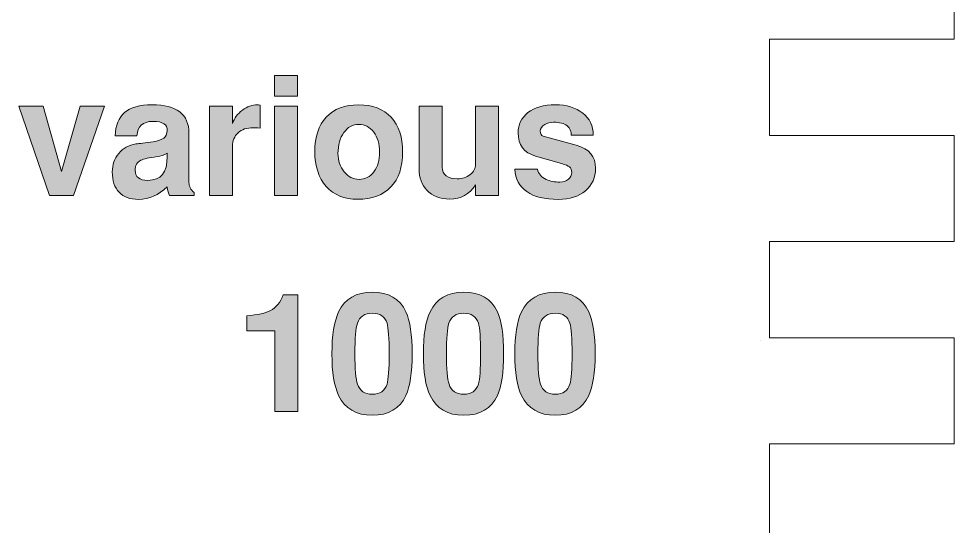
# Model space of a CAD drawing. Header units: inches. Extents: x 0.67 to 3.67, y -4.7 to -0.47.
# Drawn here: x 2.726 to 3.674, y -4.153 to -3.639 of the extents above; entities that cross this region are included whole.
import ezdxf

# ---------------------------------------------------------------- set-up
doc = ezdxf.new("R2010")
doc.units = ezdxf.units.IN
doc.header["$MEASUREMENT"] = 0
doc.layers.add('Layer 1', color=7, linetype='Continuous')

# ---------------------------------------------------------------- blocks, each defined once
blk = doc.blocks.new('block 7')
at = {"layer": 'Layer 1', "color": 7, "lineweight": 5, "true_color": 0xffffff}
for points in [[(3.48669, -3.65977), (3.67405, -3.65977), (3.67405, -3.55227)], [(3.48669, -3.65977), (3.48669, -3.75726)], [(3.48669, -3.86475), (3.67405, -3.86475), (3.67405, -3.75726), (3.48669, -3.75726)], [(3.48669, -3.86475), (3.48669, -3.96226)], [(3.67405, -3.96226), (3.48669, -3.96226)], [(3.67405, -4.06975), (3.67405, -3.96226)], [(3.47793, -3.96493), (3.47793, -3.96493)], [(3.48669, -4.06975), (3.67405, -4.06975)], [(3.48669, -4.06975), (3.48669, -4.16724)]]:
    blk.add_lwpolyline(points, dxfattribs=at)
blk = doc.blocks.new('block 22')
at = {"layer": 'Layer 1', "true_color": 0xed1f24}
h = blk.add_hatch(color=240, dxfattribs=at)
h.dxf.hatch_style = 2
h.paths.add_polyline_path([(3.00846, -3.71735), (2.98513, -3.71735), (2.98513, -3.69651), (3.00846, -3.69651)])
h.paths.add_polyline_path([(3.00846, -3.81801), (2.98513, -3.81801), (2.98513, -3.72768), (3.00846, -3.72768)])
h = blk.add_hatch(color=240, dxfattribs=at)
h.dxf.hatch_style = 2
h.paths.add_polyline_path([(2.81313, -3.72768), (2.7818, -3.81801), (2.7573, -3.81801), (2.72614, -3.72768), (2.7508, -3.72768), (2.76963, -3.79384), (2.78847, -3.72768)])
h = blk.add_hatch(color=240, dxfattribs=at)
h.dxf.hatch_style = 2
edge = h.paths.add_edge_path()
edge.add_spline(control_points=[(2.9038, -3.81801), (2.9038, -3.81801), (2.87897, -3.81801), (2.87897, -3.81801), (2.87786, -3.81624), (2.87702, -3.81329), (2.87646, -3.80918), (2.86791, -3.81774), (2.8583, -3.82201), (2.84763, -3.82201), (2.83896, -3.82201), (2.83235, -3.81959), (2.8278, -3.81477), (2.82324, -3.80993), (2.82096, -3.80307), (2.82096, -3.79418), (2.82096, -3.78684), (2.82313, -3.78057), (2.82747, -3.77535), (2.8318, -3.77013), (2.83763, -3.76696), (2.84496, -3.76585), (2.84841, -3.7654), (2.85424, -3.76463), (2.86247, -3.76352), (2.86735, -3.76274), (2.87088, -3.76154), (2.87305, -3.75993), (2.87522, -3.75832), (2.8764, -3.75574), (2.87663, -3.75218), (2.87697, -3.74607), (2.87213, -3.74301), (2.86213, -3.74301), (2.85168, -3.74301), (2.8463, -3.7479), (2.84597, -3.75768), (2.84597, -3.75768), (2.8238, -3.75768), (2.8238, -3.75768), (2.82424, -3.74702), (2.82743, -3.7391), (2.83338, -3.73393), (2.83932, -3.72877), (2.84863, -3.72618), (2.8613, -3.72618), (2.88618, -3.72618), (2.89863, -3.73579), (2.89863, -3.75501), (2.89863, -3.75501), (2.89863, -3.80484), (2.89863, -3.80484), (2.89863, -3.80874), (2.90035, -3.81213), (2.9038, -3.81502), (2.9038, -3.81502), (2.9038, -3.81801), (2.9038, -3.81801)], knot_values=[0, 0, 0, 0, 1, 1, 1, 2, 2, 2, 3, 3, 3, 4, 4, 4, 5, 5, 5, 6, 6, 6, 7, 7, 7, 8, 8, 8, 9, 9, 9, 10, 10, 10, 11, 11, 11, 12, 12, 12, 13, 13, 13, 14, 14, 14, 15, 15, 15, 16, 16, 16, 17, 17, 17, 18, 18, 18, 19, 19, 19, 19], degree=3, periodic=1)
edge = h.paths.add_edge_path()
edge.add_spline(control_points=[(2.87663, -3.77868), (2.87663, -3.77868), (2.87663, -3.77518), (2.87663, -3.77518), (2.87328, -3.77707), (2.86987, -3.77824), (2.86641, -3.77868), (2.85826, -3.77968), (2.85279, -3.7809), (2.85, -3.78235), (2.84608, -3.78424), (2.84413, -3.78757), (2.84413, -3.79234), (2.84413, -3.79924), (2.84843, -3.80268), (2.85703, -3.80268), (2.8701, -3.80268), (2.87663, -3.79468), (2.87663, -3.77868)], knot_values=[0, 0, 0, 0, 1, 1, 1, 2, 2, 2, 3, 3, 3, 4, 4, 4, 5, 5, 5, 6, 6, 6, 6], degree=3, periodic=1)
h = blk.add_hatch(color=240, dxfattribs=at)
h.dxf.hatch_style = 2
edge = h.paths.add_edge_path()
edge.add_spline(control_points=[(2.97063, -3.74984), (2.96752, -3.74951), (2.96524, -3.74935), (2.9638, -3.74935), (2.95724, -3.74935), (2.9521, -3.7511), (2.94838, -3.7546), (2.94465, -3.7581), (2.9428, -3.76251), (2.9428, -3.76785), (2.9428, -3.76785), (2.9428, -3.81801), (2.9428, -3.81801), (2.9428, -3.81801), (2.91946, -3.81801), (2.91946, -3.81801), (2.91946, -3.81801), (2.91946, -3.72768), (2.91946, -3.72768), (2.91946, -3.72768), (2.9428, -3.72768), (2.9428, -3.72768), (2.9428, -3.72768), (2.9428, -3.74518), (2.9428, -3.74518), (2.94446, -3.73985), (2.94779, -3.73534), (2.95279, -3.73168), (2.9578, -3.72801), (2.9628, -3.72618), (2.96779, -3.72618), (2.96835, -3.72618), (2.9693, -3.72629), (2.97063, -3.72652), (2.97063, -3.72652), (2.97063, -3.74984), (2.97063, -3.74984)], knot_values=[0, 0, 0, 0, 1, 1, 1, 2, 2, 2, 3, 3, 3, 4, 4, 4, 5, 5, 5, 6, 6, 6, 7, 7, 7, 8, 8, 8, 9, 9, 9, 10, 10, 10, 11, 11, 11, 12, 12, 12, 12], degree=3, periodic=1)
h = blk.add_hatch(color=240, dxfattribs=at)
h.dxf.hatch_style = 2
edge = h.paths.add_edge_path()
edge.add_spline(control_points=[(3.11513, -3.77401), (3.11513, -3.78924), (3.11115, -3.80101), (3.10321, -3.80935), (3.09527, -3.81768), (3.08407, -3.82185), (3.06963, -3.82185), (3.05618, -3.82185), (3.04557, -3.81751), (3.03779, -3.80884), (3.03002, -3.80018), (3.02613, -3.78834), (3.02613, -3.77335), (3.02613, -3.75857), (3.03002, -3.74702), (3.03779, -3.73868), (3.04557, -3.73035), (3.05652, -3.72618), (3.07063, -3.72618), (3.08463, -3.72618), (3.09555, -3.7304), (3.10338, -3.73884), (3.11121, -3.74729), (3.11513, -3.75901), (3.11513, -3.77401)], knot_values=[0, 0, 0, 0, 1, 1, 1, 2, 2, 2, 3, 3, 3, 4, 4, 4, 5, 5, 5, 6, 6, 6, 7, 7, 7, 8, 8, 8, 8], degree=3, periodic=1)
edge = h.paths.add_edge_path()
edge.add_spline(control_points=[(3.0918, -3.7741), (3.0918, -3.76579), (3.0898, -3.75903), (3.0858, -3.75382), (3.08179, -3.74862), (3.07673, -3.74601), (3.07063, -3.74601), (3.06451, -3.74601), (3.05949, -3.74879), (3.05554, -3.75433), (3.0516, -3.75986), (3.04963, -3.76695), (3.04963, -3.77559), (3.04963, -3.7828), (3.05171, -3.78894), (3.05588, -3.79404), (3.06005, -3.79913), (3.06507, -3.80168), (3.07096, -3.80168), (3.07707, -3.80168), (3.08207, -3.79911), (3.08596, -3.79395), (3.08985, -3.7888), (3.0918, -3.78219), (3.0918, -3.7741)], knot_values=[0, 0, 0, 0, 1, 1, 1, 2, 2, 2, 3, 3, 3, 4, 4, 4, 5, 5, 5, 6, 6, 6, 7, 7, 7, 8, 8, 8, 8], degree=3, periodic=1)
h = blk.add_hatch(color=240, dxfattribs=at)
h.dxf.hatch_style = 2
edge = h.paths.add_edge_path()
edge.add_spline(control_points=[(3.21229, -3.81801), (3.21229, -3.81801), (3.18896, -3.81801), (3.18896, -3.81801), (3.18896, -3.81801), (3.18896, -3.80718), (3.18896, -3.80718), (3.18285, -3.81685), (3.17418, -3.82168), (3.16296, -3.82168), (3.15296, -3.82168), (3.14518, -3.81868), (3.13963, -3.81268), (3.13441, -3.80712), (3.1318, -3.79996), (3.1318, -3.79118), (3.1318, -3.79118), (3.1318, -3.72768), (3.1318, -3.72768), (3.1318, -3.72768), (3.15513, -3.72768), (3.15513, -3.72768), (3.15513, -3.72768), (3.15513, -3.78935), (3.15513, -3.78935), (3.15513, -3.79302), (3.15651, -3.79591), (3.15929, -3.79801), (3.16207, -3.80012), (3.16579, -3.80118), (3.17046, -3.80118), (3.17546, -3.80118), (3.1798, -3.79974), (3.18346, -3.79685), (3.18713, -3.79396), (3.18896, -3.79057), (3.18896, -3.78668), (3.18896, -3.78668), (3.18896, -3.72768), (3.18896, -3.72768), (3.18896, -3.72768), (3.21229, -3.72768), (3.21229, -3.72768), (3.21229, -3.72768), (3.21229, -3.81801), (3.21229, -3.81801)], knot_values=[0, 0, 0, 0, 1, 1, 1, 2, 2, 2, 3, 3, 3, 4, 4, 4, 5, 5, 5, 6, 6, 6, 7, 7, 7, 8, 8, 8, 9, 9, 9, 10, 10, 10, 11, 11, 11, 12, 12, 12, 13, 13, 13, 14, 14, 14, 15, 15, 15, 15], degree=3, periodic=1)
h = blk.add_hatch(color=240, dxfattribs=at)
h.dxf.hatch_style = 2
edge = h.paths.add_edge_path()
edge.add_spline(control_points=[(3.31063, -3.79051), (3.31063, -3.79985), (3.30718, -3.80743), (3.30029, -3.81327), (3.2934, -3.8191), (3.28429, -3.82201), (3.27296, -3.82201), (3.25907, -3.82201), (3.24838, -3.81937), (3.24088, -3.81409), (3.23338, -3.80882), (3.22935, -3.80129), (3.22879, -3.79151), (3.22879, -3.79151), (3.2518, -3.79151), (3.2518, -3.79151), (3.25269, -3.79607), (3.25563, -3.79946), (3.26063, -3.80168), (3.26452, -3.80357), (3.26913, -3.80451), (3.27446, -3.80451), (3.27791, -3.80451), (3.28077, -3.80356), (3.28305, -3.80166), (3.28532, -3.79976), (3.28647, -3.79746), (3.28647, -3.79477), (3.28647, -3.79209), (3.28569, -3.79013), (3.28414, -3.78889), (3.28292, -3.788), (3.28021, -3.78694), (3.276, -3.78571), (3.276, -3.78571), (3.24965, -3.77812), (3.24965, -3.77812), (3.23797, -3.77467), (3.23213, -3.76685), (3.23213, -3.75465), (3.23213, -3.7461), (3.23546, -3.73922), (3.24213, -3.734), (3.24879, -3.72879), (3.25802, -3.72618), (3.2698, -3.72618), (3.28124, -3.72618), (3.29049, -3.72896), (3.29755, -3.73451), (3.3046, -3.74007), (3.30819, -3.74751), (3.3083, -3.75685), (3.3083, -3.75685), (3.28579, -3.75685), (3.28579, -3.75685), (3.28613, -3.75296), (3.28477, -3.74982), (3.28171, -3.74743), (3.27865, -3.74504), (3.27407, -3.74385), (3.26796, -3.74385), (3.26463, -3.74385), (3.26168, -3.74462), (3.25913, -3.74618), (3.25613, -3.74785), (3.25463, -3.75001), (3.25463, -3.75268), (3.25463, -3.75568), (3.25563, -3.75746), (3.25763, -3.75802), (3.25763, -3.75802), (3.29096, -3.76718), (3.29096, -3.76718), (3.30407, -3.77074), (3.31063, -3.77851), (3.31063, -3.79051)], knot_values=[0, 0, 0, 0, 1, 1, 1, 2, 2, 2, 3, 3, 3, 4, 4, 4, 5, 5, 5, 6, 6, 6, 7, 7, 7, 8, 8, 8, 9, 9, 9, 10, 10, 10, 11, 11, 11, 12, 12, 12, 13, 13, 13, 14, 14, 14, 15, 15, 15, 16, 16, 16, 17, 17, 17, 18, 18, 18, 19, 19, 19, 20, 20, 20, 21, 21, 21, 22, 22, 22, 23, 23, 23, 24, 24, 24, 25, 25, 25, 25], degree=3, periodic=1)
at = {"layer": 'Layer 1', "lineweight": 0}
for points in [[(3.00846, -3.71735), (2.98513, -3.71735), (2.98513, -3.69651), (3.00846, -3.69651), (3.00846, -3.71735)], [(2.81313, -3.72768), (2.7818, -3.81801), (2.7573, -3.81801), (2.72614, -3.72768), (2.7508, -3.72768), (2.76963, -3.79384), (2.78847, -3.72768), (2.81313, -3.72768)], [(3.00846, -3.81801), (2.98513, -3.81801), (2.98513, -3.72768), (3.00846, -3.72768), (3.00846, -3.81801)]]:
    blk.add_lwpolyline(points, dxfattribs=at)
for points, knots in [([(2.9038, -3.81801), (2.9038, -3.81801), (2.87897, -3.81801), (2.87897, -3.81801), (2.87786, -3.81624), (2.87702, -3.81329), (2.87646, -3.80918), (2.86791, -3.81774), (2.8583, -3.82201), (2.84763, -3.82201), (2.83896, -3.82201), (2.83235, -3.81959), (2.8278, -3.81477), (2.82324, -3.80993), (2.82096, -3.80307), (2.82096, -3.79418), (2.82096, -3.78684), (2.82313, -3.78057), (2.82747, -3.77535), (2.8318, -3.77013), (2.83763, -3.76696), (2.84496, -3.76585), (2.84841, -3.7654), (2.85424, -3.76463), (2.86247, -3.76352), (2.86735, -3.76274), (2.87088, -3.76154), (2.87305, -3.75993), (2.87522, -3.75832), (2.8764, -3.75574), (2.87663, -3.75218), (2.87697, -3.74607), (2.87213, -3.74301), (2.86213, -3.74301), (2.85168, -3.74301), (2.8463, -3.7479), (2.84597, -3.75768), (2.84597, -3.75768), (2.8238, -3.75768), (2.8238, -3.75768), (2.82424, -3.74702), (2.82743, -3.7391), (2.83338, -3.73393), (2.83932, -3.72877), (2.84863, -3.72618), (2.8613, -3.72618), (2.88618, -3.72618), (2.89863, -3.73579), (2.89863, -3.75501), (2.89863, -3.75501), (2.89863, -3.80484), (2.89863, -3.80484), (2.89863, -3.80874), (2.90035, -3.81213), (2.9038, -3.81502), (2.9038, -3.81502), (2.9038, -3.81801), (2.9038, -3.81801)], [0, 0, 0, 0, 1, 1, 1, 2, 2, 2, 3, 3, 3, 4, 4, 4, 5, 5, 5, 6, 6, 6, 7, 7, 7, 8, 8, 8, 9, 9, 9, 10, 10, 10, 11, 11, 11, 12, 12, 12, 13, 13, 13, 14, 14, 14, 15, 15, 15, 16, 16, 16, 17, 17, 17, 18, 18, 18, 19, 19, 19, 19]), ([(2.97063, -3.74984), (2.96752, -3.74951), (2.96524, -3.74935), (2.9638, -3.74935), (2.95724, -3.74935), (2.9521, -3.7511), (2.94838, -3.7546), (2.94465, -3.7581), (2.9428, -3.76251), (2.9428, -3.76785), (2.9428, -3.76785), (2.9428, -3.81801), (2.9428, -3.81801), (2.9428, -3.81801), (2.91946, -3.81801), (2.91946, -3.81801), (2.91946, -3.81801), (2.91946, -3.72768), (2.91946, -3.72768), (2.91946, -3.72768), (2.9428, -3.72768), (2.9428, -3.72768), (2.9428, -3.72768), (2.9428, -3.74518), (2.9428, -3.74518), (2.94446, -3.73985), (2.94779, -3.73534), (2.95279, -3.73168), (2.9578, -3.72801), (2.9628, -3.72618), (2.96779, -3.72618), (2.96835, -3.72618), (2.9693, -3.72629), (2.97063, -3.72652), (2.97063, -3.72652), (2.97063, -3.74984), (2.97063, -3.74984)], [0, 0, 0, 0, 1, 1, 1, 2, 2, 2, 3, 3, 3, 4, 4, 4, 5, 5, 5, 6, 6, 6, 7, 7, 7, 8, 8, 8, 9, 9, 9, 10, 10, 10, 11, 11, 11, 12, 12, 12, 12]), ([(3.11513, -3.77401), (3.11513, -3.78924), (3.11115, -3.80101), (3.10321, -3.80935), (3.09527, -3.81768), (3.08407, -3.82185), (3.06963, -3.82185), (3.05618, -3.82185), (3.04557, -3.81751), (3.03779, -3.80884), (3.03002, -3.80018), (3.02613, -3.78834), (3.02613, -3.77335), (3.02613, -3.75857), (3.03002, -3.74702), (3.03779, -3.73868), (3.04557, -3.73035), (3.05652, -3.72618), (3.07063, -3.72618), (3.08463, -3.72618), (3.09555, -3.7304), (3.10338, -3.73884), (3.11121, -3.74729), (3.11513, -3.75901), (3.11513, -3.77401)], [0, 0, 0, 0, 1, 1, 1, 2, 2, 2, 3, 3, 3, 4, 4, 4, 5, 5, 5, 6, 6, 6, 7, 7, 7, 8, 8, 8, 8]), ([(3.21229, -3.81801), (3.21229, -3.81801), (3.18896, -3.81801), (3.18896, -3.81801), (3.18896, -3.81801), (3.18896, -3.80718), (3.18896, -3.80718), (3.18285, -3.81685), (3.17418, -3.82168), (3.16296, -3.82168), (3.15296, -3.82168), (3.14518, -3.81868), (3.13963, -3.81268), (3.13441, -3.80712), (3.1318, -3.79996), (3.1318, -3.79118), (3.1318, -3.79118), (3.1318, -3.72768), (3.1318, -3.72768), (3.1318, -3.72768), (3.15513, -3.72768), (3.15513, -3.72768), (3.15513, -3.72768), (3.15513, -3.78935), (3.15513, -3.78935), (3.15513, -3.79302), (3.15651, -3.79591), (3.15929, -3.79801), (3.16207, -3.80012), (3.16579, -3.80118), (3.17046, -3.80118), (3.17546, -3.80118), (3.1798, -3.79974), (3.18346, -3.79685), (3.18713, -3.79396), (3.18896, -3.79057), (3.18896, -3.78668), (3.18896, -3.78668), (3.18896, -3.72768), (3.18896, -3.72768), (3.18896, -3.72768), (3.21229, -3.72768), (3.21229, -3.72768), (3.21229, -3.72768), (3.21229, -3.81801), (3.21229, -3.81801)], [0, 0, 0, 0, 1, 1, 1, 2, 2, 2, 3, 3, 3, 4, 4, 4, 5, 5, 5, 6, 6, 6, 7, 7, 7, 8, 8, 8, 9, 9, 9, 10, 10, 10, 11, 11, 11, 12, 12, 12, 13, 13, 13, 14, 14, 14, 15, 15, 15, 15]), ([(3.31063, -3.79051), (3.31063, -3.79985), (3.30718, -3.80743), (3.30029, -3.81327), (3.2934, -3.8191), (3.28429, -3.82201), (3.27296, -3.82201), (3.25907, -3.82201), (3.24838, -3.81937), (3.24088, -3.81409), (3.23338, -3.80882), (3.22935, -3.80129), (3.22879, -3.79151), (3.22879, -3.79151), (3.2518, -3.79151), (3.2518, -3.79151), (3.25269, -3.79607), (3.25563, -3.79946), (3.26063, -3.80168), (3.26452, -3.80357), (3.26913, -3.80451), (3.27446, -3.80451), (3.27791, -3.80451), (3.28077, -3.80356), (3.28305, -3.80166), (3.28532, -3.79976), (3.28647, -3.79746), (3.28647, -3.79477), (3.28647, -3.79209), (3.28569, -3.79013), (3.28414, -3.78889), (3.28292, -3.788), (3.28021, -3.78694), (3.276, -3.78571), (3.276, -3.78571), (3.24965, -3.77812), (3.24965, -3.77812), (3.23797, -3.77467), (3.23213, -3.76685), (3.23213, -3.75465), (3.23213, -3.7461), (3.23546, -3.73922), (3.24213, -3.734), (3.24879, -3.72879), (3.25802, -3.72618), (3.2698, -3.72618), (3.28124, -3.72618), (3.29049, -3.72896), (3.29755, -3.73451), (3.3046, -3.74007), (3.30819, -3.74751), (3.3083, -3.75685), (3.3083, -3.75685), (3.28579, -3.75685), (3.28579, -3.75685), (3.28613, -3.75296), (3.28477, -3.74982), (3.28171, -3.74743), (3.27865, -3.74504), (3.27407, -3.74385), (3.26796, -3.74385), (3.26463, -3.74385), (3.26168, -3.74462), (3.25913, -3.74618), (3.25613, -3.74785), (3.25463, -3.75001), (3.25463, -3.75268), (3.25463, -3.75568), (3.25563, -3.75746), (3.25763, -3.75802), (3.25763, -3.75802), (3.29096, -3.76718), (3.29096, -3.76718), (3.30407, -3.77074), (3.31063, -3.77851), (3.31063, -3.79051)], [0, 0, 0, 0, 1, 1, 1, 2, 2, 2, 3, 3, 3, 4, 4, 4, 5, 5, 5, 6, 6, 6, 7, 7, 7, 8, 8, 8, 9, 9, 9, 10, 10, 10, 11, 11, 11, 12, 12, 12, 13, 13, 13, 14, 14, 14, 15, 15, 15, 16, 16, 16, 17, 17, 17, 18, 18, 18, 19, 19, 19, 20, 20, 20, 21, 21, 21, 22, 22, 22, 23, 23, 23, 24, 24, 24, 25, 25, 25, 25]), ([(3.0918, -3.7741), (3.0918, -3.76579), (3.0898, -3.75903), (3.0858, -3.75382), (3.08179, -3.74862), (3.07673, -3.74601), (3.07063, -3.74601), (3.06451, -3.74601), (3.05949, -3.74879), (3.05554, -3.75433), (3.0516, -3.75986), (3.04963, -3.76695), (3.04963, -3.77559), (3.04963, -3.7828), (3.05171, -3.78894), (3.05588, -3.79404), (3.06005, -3.79913), (3.06507, -3.80168), (3.07096, -3.80168), (3.07707, -3.80168), (3.08207, -3.79911), (3.08596, -3.79395), (3.08985, -3.7888), (3.0918, -3.78219), (3.0918, -3.7741)], [0, 0, 0, 0, 1, 1, 1, 2, 2, 2, 3, 3, 3, 4, 4, 4, 5, 5, 5, 6, 6, 6, 7, 7, 7, 8, 8, 8, 8]), ([(2.87663, -3.77868), (2.87663, -3.77868), (2.87663, -3.77518), (2.87663, -3.77518), (2.87328, -3.77707), (2.86987, -3.77824), (2.86641, -3.77868), (2.85826, -3.77968), (2.85279, -3.7809), (2.85, -3.78235), (2.84608, -3.78424), (2.84413, -3.78757), (2.84413, -3.79234), (2.84413, -3.79924), (2.84843, -3.80268), (2.85703, -3.80268), (2.8701, -3.80268), (2.87663, -3.79468), (2.87663, -3.77868)], [0, 0, 0, 0, 1, 1, 1, 2, 2, 2, 3, 3, 3, 4, 4, 4, 5, 5, 5, 6, 6, 6, 6])]:
    blk.add_open_spline(points, degree=3, knots=knots, dxfattribs=at)
blk = doc.blocks.new('block 24')
at = {"layer": 'Layer 1', "true_color": 0xed1f24}
h = blk.add_hatch(color=240, dxfattribs=at)
h.dxf.hatch_style = 2
edge = h.paths.add_edge_path()
edge.add_spline(control_points=[(3.00896, -4.03682), (3.00896, -4.03682), (2.98563, -4.03682), (2.98563, -4.03682), (2.98563, -4.03682), (2.98563, -3.95515), (2.98563, -3.95515), (2.98563, -3.95515), (2.9573, -3.95515), (2.9573, -3.95515), (2.9573, -3.95515), (2.9573, -3.93998), (2.9573, -3.93998), (2.96851, -3.93888), (2.97652, -3.93709), (2.9813, -3.93465), (2.98685, -3.93165), (2.99113, -3.92632), (2.99413, -3.91865), (2.99413, -3.91865), (3.00896, -3.91865), (3.00896, -3.91865), (3.00896, -3.91865), (3.00896, -4.03682), (3.00896, -4.03682)], knot_values=[0, 0, 0, 0, 1, 1, 1, 2, 2, 2, 3, 3, 3, 4, 4, 4, 5, 5, 5, 6, 6, 6, 7, 7, 7, 8, 8, 8, 8], degree=3, periodic=1)
h = blk.add_hatch(color=240, dxfattribs=at)
h.dxf.hatch_style = 2
edge = h.paths.add_edge_path()
edge.add_spline(control_points=[(3.12479, -3.97832), (3.12479, -3.99731), (3.12268, -4.01143), (3.11846, -4.02065), (3.11224, -4.03398), (3.1009, -4.04065), (3.08446, -4.04065), (3.06801, -4.04065), (3.05663, -4.03398), (3.05029, -4.02065), (3.04574, -4.01121), (3.04346, -3.9971), (3.04346, -3.97832), (3.04346, -3.95954), (3.04574, -3.94543), (3.05029, -3.93599), (3.05663, -3.92265), (3.06801, -3.91598), (3.08446, -3.91598), (3.1009, -3.91598), (3.11224, -3.92265), (3.11846, -3.93599), (3.12268, -3.94521), (3.12479, -3.95932), (3.12479, -3.97832)], knot_values=[0, 0, 0, 0, 1, 1, 1, 2, 2, 2, 3, 3, 3, 4, 4, 4, 5, 5, 5, 6, 6, 6, 7, 7, 7, 8, 8, 8, 8], degree=3, periodic=1)
edge = h.paths.add_edge_path()
edge.add_spline(control_points=[(3.10146, -3.97832), (3.10146, -3.96254), (3.10074, -3.95226), (3.09929, -3.94748), (3.09707, -3.94071), (3.09212, -3.93732), (3.08446, -3.93732), (3.07668, -3.93732), (3.07163, -3.94071), (3.0693, -3.94748), (3.06763, -3.95249), (3.06679, -3.96276), (3.06679, -3.97832), (3.06679, -3.99388), (3.06768, -4.00415), (3.06946, -4.00915), (3.07168, -4.01593), (3.07668, -4.01932), (3.08446, -4.01932), (3.09212, -4.01932), (3.09707, -4.01593), (3.09929, -4.00915), (3.10074, -4.00437), (3.10146, -3.99409), (3.10146, -3.97832)], knot_values=[0, 0, 0, 0, 1, 1, 1, 2, 2, 2, 3, 3, 3, 4, 4, 4, 5, 5, 5, 6, 6, 6, 7, 7, 7, 8, 8, 8, 8], degree=3, periodic=1)
h = blk.add_hatch(color=240, dxfattribs=at)
h.dxf.hatch_style = 2
edge = h.paths.add_edge_path()
edge.add_spline(control_points=[(3.21745, -3.97832), (3.21745, -3.99731), (3.21535, -4.01143), (3.21112, -4.02065), (3.2049, -4.03398), (3.19357, -4.04065), (3.17712, -4.04065), (3.16068, -4.04065), (3.14929, -4.03398), (3.14296, -4.02065), (3.1384, -4.01121), (3.13612, -3.9971), (3.13612, -3.97832), (3.13612, -3.95954), (3.1384, -3.94543), (3.14296, -3.93599), (3.14929, -3.92265), (3.16068, -3.91598), (3.17712, -3.91598), (3.19357, -3.91598), (3.2049, -3.92265), (3.21112, -3.93599), (3.21535, -3.94521), (3.21745, -3.95932), (3.21745, -3.97832)], knot_values=[0, 0, 0, 0, 1, 1, 1, 2, 2, 2, 3, 3, 3, 4, 4, 4, 5, 5, 5, 6, 6, 6, 7, 7, 7, 8, 8, 8, 8], degree=3, periodic=1)
edge = h.paths.add_edge_path()
edge.add_spline(control_points=[(3.19413, -3.97832), (3.19413, -3.96254), (3.1934, -3.95226), (3.19196, -3.94748), (3.18973, -3.94071), (3.18479, -3.93732), (3.17712, -3.93732), (3.16935, -3.93732), (3.16429, -3.94071), (3.16196, -3.94748), (3.16029, -3.95249), (3.15946, -3.96276), (3.15946, -3.97832), (3.15946, -3.99388), (3.16035, -4.00415), (3.16212, -4.00915), (3.16435, -4.01593), (3.16935, -4.01932), (3.17712, -4.01932), (3.18479, -4.01932), (3.18973, -4.01593), (3.19196, -4.00915), (3.1934, -4.00437), (3.19413, -3.99409), (3.19413, -3.97832)], knot_values=[0, 0, 0, 0, 1, 1, 1, 2, 2, 2, 3, 3, 3, 4, 4, 4, 5, 5, 5, 6, 6, 6, 7, 7, 7, 8, 8, 8, 8], degree=3, periodic=1)
h = blk.add_hatch(color=240, dxfattribs=at)
h.dxf.hatch_style = 2
edge = h.paths.add_edge_path()
edge.add_spline(control_points=[(3.31013, -3.97832), (3.31013, -3.99731), (3.30802, -4.01143), (3.30379, -4.02065), (3.29757, -4.03398), (3.28624, -4.04065), (3.2698, -4.04065), (3.25335, -4.04065), (3.24196, -4.03398), (3.23563, -4.02065), (3.23107, -4.01121), (3.22879, -3.9971), (3.22879, -3.97832), (3.22879, -3.95954), (3.23107, -3.94543), (3.23563, -3.93599), (3.24196, -3.92265), (3.25335, -3.91598), (3.2698, -3.91598), (3.28624, -3.91598), (3.29757, -3.92265), (3.30379, -3.93599), (3.30802, -3.94521), (3.31013, -3.95932), (3.31013, -3.97832)], knot_values=[0, 0, 0, 0, 1, 1, 1, 2, 2, 2, 3, 3, 3, 4, 4, 4, 5, 5, 5, 6, 6, 6, 7, 7, 7, 8, 8, 8, 8], degree=3, periodic=1)
edge = h.paths.add_edge_path()
edge.add_spline(control_points=[(3.2868, -3.97832), (3.2868, -3.96254), (3.28607, -3.95226), (3.28463, -3.94748), (3.2824, -3.94071), (3.27746, -3.93732), (3.2698, -3.93732), (3.26202, -3.93732), (3.25696, -3.94071), (3.25463, -3.94748), (3.25296, -3.95249), (3.25213, -3.96276), (3.25213, -3.97832), (3.25213, -3.99388), (3.25302, -4.00415), (3.25479, -4.00915), (3.25702, -4.01593), (3.26202, -4.01932), (3.2698, -4.01932), (3.27746, -4.01932), (3.2824, -4.01593), (3.28463, -4.00915), (3.28607, -4.00437), (3.2868, -3.99409), (3.2868, -3.97832)], knot_values=[0, 0, 0, 0, 1, 1, 1, 2, 2, 2, 3, 3, 3, 4, 4, 4, 5, 5, 5, 6, 6, 6, 7, 7, 7, 8, 8, 8, 8], degree=3, periodic=1)
at = {"layer": 'Layer 1', "lineweight": 0}
for points in [[(3.00896, -4.03682), (3.00896, -4.03682), (2.98563, -4.03682), (2.98563, -4.03682), (2.98563, -4.03682), (2.98563, -3.95515), (2.98563, -3.95515), (2.98563, -3.95515), (2.9573, -3.95515), (2.9573, -3.95515), (2.9573, -3.95515), (2.9573, -3.93998), (2.9573, -3.93998), (2.96851, -3.93888), (2.97652, -3.93709), (2.9813, -3.93465), (2.98685, -3.93165), (2.99113, -3.92632), (2.99413, -3.91865), (2.99413, -3.91865), (3.00896, -3.91865), (3.00896, -3.91865), (3.00896, -3.91865), (3.00896, -4.03682), (3.00896, -4.03682)], [(3.12479, -3.97832), (3.12479, -3.99731), (3.12268, -4.01143), (3.11846, -4.02065), (3.11224, -4.03398), (3.1009, -4.04065), (3.08446, -4.04065), (3.06801, -4.04065), (3.05663, -4.03398), (3.05029, -4.02065), (3.04574, -4.01121), (3.04346, -3.9971), (3.04346, -3.97832), (3.04346, -3.95954), (3.04574, -3.94543), (3.05029, -3.93599), (3.05663, -3.92265), (3.06801, -3.91598), (3.08446, -3.91598), (3.1009, -3.91598), (3.11224, -3.92265), (3.11846, -3.93599), (3.12268, -3.94521), (3.12479, -3.95932), (3.12479, -3.97832)], [(3.21745, -3.97832), (3.21745, -3.99731), (3.21535, -4.01143), (3.21112, -4.02065), (3.2049, -4.03398), (3.19357, -4.04065), (3.17712, -4.04065), (3.16068, -4.04065), (3.14929, -4.03398), (3.14296, -4.02065), (3.1384, -4.01121), (3.13612, -3.9971), (3.13612, -3.97832), (3.13612, -3.95954), (3.1384, -3.94543), (3.14296, -3.93599), (3.14929, -3.92265), (3.16068, -3.91598), (3.17712, -3.91598), (3.19357, -3.91598), (3.2049, -3.92265), (3.21112, -3.93599), (3.21535, -3.94521), (3.21745, -3.95932), (3.21745, -3.97832)], [(3.31013, -3.97832), (3.31013, -3.99731), (3.30802, -4.01143), (3.30379, -4.02065), (3.29757, -4.03398), (3.28624, -4.04065), (3.2698, -4.04065), (3.25335, -4.04065), (3.24196, -4.03398), (3.23563, -4.02065), (3.23107, -4.01121), (3.22879, -3.9971), (3.22879, -3.97832), (3.22879, -3.95954), (3.23107, -3.94543), (3.23563, -3.93599), (3.24196, -3.92265), (3.25335, -3.91598), (3.2698, -3.91598), (3.28624, -3.91598), (3.29757, -3.92265), (3.30379, -3.93599), (3.30802, -3.94521), (3.31013, -3.95932), (3.31013, -3.97832)], [(3.10146, -3.97832), (3.10146, -3.96254), (3.10074, -3.95226), (3.09929, -3.94748), (3.09707, -3.94071), (3.09212, -3.93732), (3.08446, -3.93732), (3.07668, -3.93732), (3.07163, -3.94071), (3.0693, -3.94748), (3.06763, -3.95249), (3.06679, -3.96276), (3.06679, -3.97832), (3.06679, -3.99388), (3.06768, -4.00415), (3.06946, -4.00915), (3.07168, -4.01593), (3.07668, -4.01932), (3.08446, -4.01932), (3.09212, -4.01932), (3.09707, -4.01593), (3.09929, -4.00915), (3.10074, -4.00437), (3.10146, -3.99409), (3.10146, -3.97832)], [(3.19413, -3.97832), (3.19413, -3.96254), (3.1934, -3.95226), (3.19196, -3.94748), (3.18973, -3.94071), (3.18479, -3.93732), (3.17712, -3.93732), (3.16935, -3.93732), (3.16429, -3.94071), (3.16196, -3.94748), (3.16029, -3.95249), (3.15946, -3.96276), (3.15946, -3.97832), (3.15946, -3.99388), (3.16035, -4.00415), (3.16212, -4.00915), (3.16435, -4.01593), (3.16935, -4.01932), (3.17712, -4.01932), (3.18479, -4.01932), (3.18973, -4.01593), (3.19196, -4.00915), (3.1934, -4.00437), (3.19413, -3.99409), (3.19413, -3.97832)], [(3.2868, -3.97832), (3.2868, -3.96254), (3.28607, -3.95226), (3.28463, -3.94748), (3.2824, -3.94071), (3.27746, -3.93732), (3.2698, -3.93732), (3.26202, -3.93732), (3.25696, -3.94071), (3.25463, -3.94748), (3.25296, -3.95249), (3.25213, -3.96276), (3.25213, -3.97832), (3.25213, -3.99388), (3.25302, -4.00415), (3.25479, -4.00915), (3.25702, -4.01593), (3.26202, -4.01932), (3.2698, -4.01932), (3.27746, -4.01932), (3.2824, -4.01593), (3.28463, -4.00915), (3.28607, -4.00437), (3.2868, -3.99409), (3.2868, -3.97832)]]:
    blk.add_open_spline(points, degree=3, knots=[0, 0, 0, 0, 1, 1, 1, 2, 2, 2, 3, 3, 3, 4, 4, 4, 5, 5, 5, 6, 6, 6, 7, 7, 7, 8, 8, 8, 8], dxfattribs=at)
blk = doc.blocks.new('block 8')
at = {"layer": 'Layer 1'}
for name in ['block 22', 'block 24']:
    blk.add_blockref(name, (0, 0), dxfattribs=at)
blk = doc.blocks.new('block 6')
at = {"layer": 'Layer 1'}
for name in ['block 7', 'block 8']:
    blk.add_blockref(name, (0, 0), dxfattribs=at)

msp = doc.modelspace()

# ---------------------------------------------------------------- block references
at = {"layer": 'Layer 1'}
msp.add_blockref('block 6', (0, 0), dxfattribs=at)

doc.saveas('drawing.dxf')
